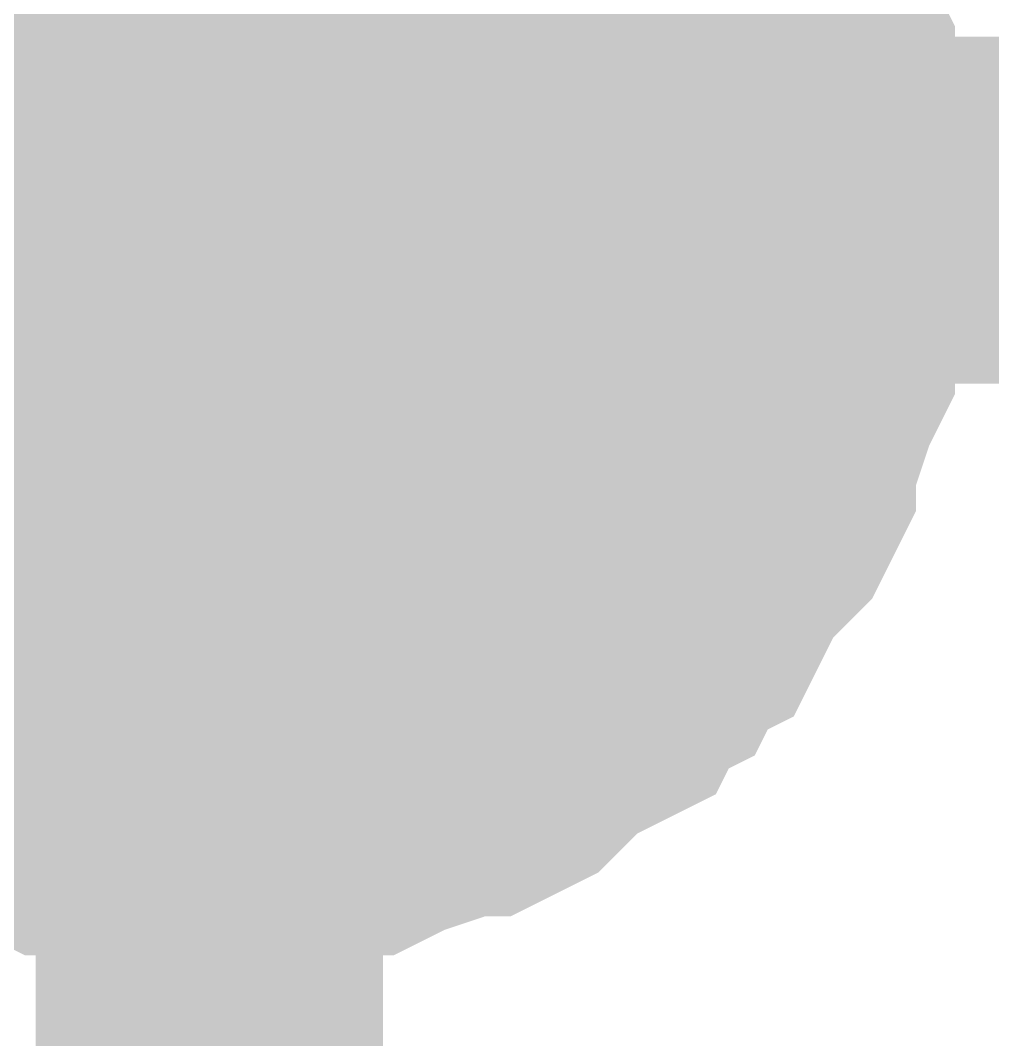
# Model space of a CAD drawing. Header units: inches. Extents: x 0 to 22.3, y 0 to 15.7.
# Drawn here: x 1.09381 to 1.12686, y 6.17179 to 6.20646 of the extents above; entities that cross this region are included whole.
import ezdxf

# ---------------------------------------------------------------- set-up
doc = ezdxf.new("R2010")
doc.units = ezdxf.units.IN
doc.header["$MEASUREMENT"] = 0
doc.layers.add('Sheet', color=255, linetype='Continuous')

msp = doc.modelspace()

# ---------------------------------------------------------------- linework, layer by layer
at = {"layer": 'Sheet'}
for points in [[(1.100236, 6.199997, 0.0118, 0.0118, 0), (1.100236, 6.29989, 0.0118, 0.0118, 0)], [(1.115707, 6.212815, 0.0118, 0.0118, 0), (1.116149, 6.211931, 0.0118, 0.0118, 0), (1.116591, 6.211047, 0.0118, 0.0118, 0), (1.117475, 6.210163, 0.0118, 0.0118, 0), (1.117917, 6.209721, 0.0118, 0.0118, 0), (1.118359, 6.208837, 0.0118, 0.0118, 0), (1.118359, 6.207953, 0.0118, 0.0118, 0), (1.118802, 6.207069, 0.0118, 0.0118, 0), (1.119244, 6.205743, 0.0118, 0.0118, 0), (1.119686, 6.204859, 0.0118, 0.0118, 0), (1.119686, 6.203975, 0.0118, 0.0118, 0), (1.119686, 6.203091, 0.0118, 0.0118, 0), (1.120128, 6.202207, 0.0118, 0.0118, 0), (1.120128, 6.200881, 0.0118, 0.0118, 0), (1.120128, 6.199997, 0.0118, 0.0118, 0)], [(1.115707, 6.212815, 0.0118, 0.0118, 0), (1.116149, 6.211931, 0.0118, 0.0118, 0), (1.116591, 6.211047, 0.0118, 0.0118, 0), (1.117475, 6.210163, 0.0118, 0.0118, 0), (1.117917, 6.209721, 0.0118, 0.0118, 0), (1.118359, 6.208837, 0.0118, 0.0118, 0), (1.118359, 6.207953, 0.0118, 0.0118, 0), (1.118802, 6.207069, 0.0118, 0.0118, 0), (1.119244, 6.205743, 0.0118, 0.0118, 0), (1.119686, 6.204859, 0.0118, 0.0118, 0), (1.119686, 6.203975, 0.0118, 0.0118, 0), (1.119686, 6.203091, 0.0118, 0.0118, 0), (1.120128, 6.202207, 0.0118, 0.0118, 0), (1.120128, 6.200881, 0.0118, 0.0118, 0), (1.120128, 6.199997, 0.0118, 0.0118, 0)], [(1.115707, 6.212815, 0.0118, 0.0118, 0), (1.116149, 6.211931, 0.0118, 0.0118, 0), (1.116591, 6.211047, 0.0118, 0.0118, 0), (1.117475, 6.210163, 0.0118, 0.0118, 0), (1.117917, 6.209721, 0.0118, 0.0118, 0), (1.118359, 6.208837, 0.0118, 0.0118, 0), (1.118359, 6.207953, 0.0118, 0.0118, 0), (1.118802, 6.207069, 0.0118, 0.0118, 0), (1.119244, 6.205743, 0.0118, 0.0118, 0), (1.119686, 6.204859, 0.0118, 0.0118, 0), (1.119686, 6.203975, 0.0118, 0.0118, 0), (1.119686, 6.203091, 0.0118, 0.0118, 0), (1.120128, 6.202207, 0.0118, 0.0118, 0), (1.120128, 6.200881, 0.0118, 0.0118, 0), (1.120128, 6.199997, 0.0118, 0.0118, 0)], [(1.115707, 6.212815, 0.0118, 0.0118, 0), (1.116149, 6.211931, 0.0118, 0.0118, 0), (1.116591, 6.211047, 0.0118, 0.0118, 0), (1.117475, 6.210163, 0.0118, 0.0118, 0), (1.117917, 6.209721, 0.0118, 0.0118, 0), (1.118359, 6.208837, 0.0118, 0.0118, 0), (1.118359, 6.207953, 0.0118, 0.0118, 0), (1.118802, 6.207069, 0.0118, 0.0118, 0), (1.119244, 6.205743, 0.0118, 0.0118, 0), (1.119686, 6.204859, 0.0118, 0.0118, 0), (1.119686, 6.203975, 0.0118, 0.0118, 0), (1.119686, 6.203091, 0.0118, 0.0118, 0), (1.120128, 6.202207, 0.0118, 0.0118, 0), (1.120128, 6.200881, 0.0118, 0.0118, 0), (1.120128, 6.199997, 0.0118, 0.0118, 0)], [(1.115707, 6.212815, 0.0118, 0.0118, 0), (1.116149, 6.211931, 0.0118, 0.0118, 0), (1.116591, 6.211047, 0.0118, 0.0118, 0), (1.117475, 6.210163, 0.0118, 0.0118, 0), (1.117917, 6.209721, 0.0118, 0.0118, 0), (1.118359, 6.208837, 0.0118, 0.0118, 0), (1.118359, 6.207953, 0.0118, 0.0118, 0), (1.118802, 6.207069, 0.0118, 0.0118, 0), (1.119244, 6.205743, 0.0118, 0.0118, 0), (1.119686, 6.204859, 0.0118, 0.0118, 0), (1.119686, 6.203975, 0.0118, 0.0118, 0), (1.119686, 6.203091, 0.0118, 0.0118, 0), (1.120128, 6.202207, 0.0118, 0.0118, 0), (1.120128, 6.200881, 0.0118, 0.0118, 0), (1.120128, 6.199997, 0.0118, 0.0118, 0)], [(1.115707, 6.212815, 0.0118, 0.0118, 0), (1.116149, 6.211931, 0.0118, 0.0118, 0), (1.116591, 6.211047, 0.0118, 0.0118, 0), (1.117475, 6.210163, 0.0118, 0.0118, 0), (1.117917, 6.209721, 0.0118, 0.0118, 0), (1.118359, 6.208837, 0.0118, 0.0118, 0), (1.118359, 6.207953, 0.0118, 0.0118, 0), (1.118802, 6.207069, 0.0118, 0.0118, 0), (1.119244, 6.205743, 0.0118, 0.0118, 0), (1.119686, 6.204859, 0.0118, 0.0118, 0), (1.119686, 6.203975, 0.0118, 0.0118, 0), (1.119686, 6.203091, 0.0118, 0.0118, 0), (1.120128, 6.202207, 0.0118, 0.0118, 0), (1.120128, 6.200881, 0.0118, 0.0118, 0), (1.120128, 6.199997, 0.0118, 0.0118, 0)], [(1.118359, 6.208837, 0.0039, 0.0039, 0), (1.118359, 6.207953, 0.0039, 0.0039, 0), (1.118802, 6.207069, 0.0039, 0.0039, 0), (1.119244, 6.205743, 0.0039, 0.0039, 0), (1.119686, 6.204859, 0.0039, 0.0039, 0), (1.119686, 6.203975, 0.0039, 0.0039, 0), (1.119686, 6.203091, 0.0039, 0.0039, 0), (1.120128, 6.202207, 0.0039, 0.0039, 0), (1.120128, 6.200881, 0.0039, 0.0039, 0), (1.120128, 6.199997, 0.0039, 0.0039, 0)], [(1.118359, 6.208837, 0.0039, 0.0039, 0), (1.118359, 6.207953, 0.0039, 0.0039, 0), (1.118802, 6.207069, 0.0039, 0.0039, 0), (1.119244, 6.205743, 0.0039, 0.0039, 0), (1.119686, 6.204859, 0.0039, 0.0039, 0), (1.119686, 6.203975, 0.0039, 0.0039, 0), (1.119686, 6.203091, 0.0039, 0.0039, 0), (1.120128, 6.202207, 0.0039, 0.0039, 0), (1.120128, 6.200881, 0.0039, 0.0039, 0), (1.120128, 6.199997, 0.0039, 0.0039, 0)], [(1.118359, 6.208837, 0.0039, 0.0039, 0), (1.118359, 6.207953, 0.0039, 0.0039, 0), (1.118802, 6.207069, 0.0039, 0.0039, 0), (1.119244, 6.205743, 0.0039, 0.0039, 0), (1.119686, 6.204859, 0.0039, 0.0039, 0), (1.119686, 6.203975, 0.0039, 0.0039, 0), (1.119686, 6.203091, 0.0039, 0.0039, 0), (1.120128, 6.202207, 0.0039, 0.0039, 0), (1.120128, 6.200881, 0.0039, 0.0039, 0), (1.120128, 6.199997, 0.0039, 0.0039, 0)], [(1.118359, 6.208837, 0.0039, 0.0039, 0), (1.118359, 6.207953, 0.0039, 0.0039, 0), (1.118802, 6.207069, 0.0039, 0.0039, 0), (1.119244, 6.205743, 0.0039, 0.0039, 0), (1.119686, 6.204859, 0.0039, 0.0039, 0), (1.119686, 6.203975, 0.0039, 0.0039, 0), (1.119686, 6.203091, 0.0039, 0.0039, 0), (1.120128, 6.202207, 0.0039, 0.0039, 0), (1.120128, 6.200881, 0.0039, 0.0039, 0), (1.120128, 6.199997, 0.0039, 0.0039, 0)], [(1.118359, 6.208837, 0.0039, 0.0039, 0), (1.118359, 6.207953, 0.0039, 0.0039, 0), (1.118802, 6.207069, 0.0039, 0.0039, 0), (1.119244, 6.205743, 0.0039, 0.0039, 0), (1.119686, 6.204859, 0.0039, 0.0039, 0), (1.119686, 6.203975, 0.0039, 0.0039, 0), (1.119686, 6.203091, 0.0039, 0.0039, 0), (1.120128, 6.202207, 0.0039, 0.0039, 0), (1.120128, 6.200881, 0.0039, 0.0039, 0), (1.120128, 6.199997, 0.0039, 0.0039, 0)], [(1.118359, 6.208837, 0.0039, 0.0039, 0), (1.118359, 6.207953, 0.0039, 0.0039, 0), (1.118802, 6.207069, 0.0039, 0.0039, 0), (1.119244, 6.205743, 0.0039, 0.0039, 0), (1.119686, 6.204859, 0.0039, 0.0039, 0), (1.119686, 6.203975, 0.0039, 0.0039, 0), (1.119686, 6.203091, 0.0039, 0.0039, 0), (1.120128, 6.202207, 0.0039, 0.0039, 0), (1.120128, 6.200881, 0.0039, 0.0039, 0), (1.120128, 6.199997, 0.0039, 0.0039, 0)], [(1.120128, 6.199997, 0.0118, 0.0118, 0), (1.120128, 6.199113, 0.0118, 0.0118, 0), (1.120128, 6.197787, 0.0118, 0.0118, 0), (1.119686, 6.196903, 0.0118, 0.0118, 0), (1.119686, 6.196019, 0.0118, 0.0118, 0), (1.119686, 6.195135, 0.0118, 0.0118, 0), (1.119244, 6.194251, 0.0118, 0.0118, 0), (1.118802, 6.192925, 0.0118, 0.0118, 0), (1.118359, 6.192041, 0.0118, 0.0118, 0), (1.118359, 6.191157, 0.0118, 0.0118, 0), (1.117917, 6.190273, 0.0118, 0.0118, 0), (1.117475, 6.189831, 0.0118, 0.0118, 0), (1.116591, 6.188947, 0.0118, 0.0118, 0), (1.116149, 6.188063, 0.0118, 0.0118, 0), (1.115707, 6.187179, 0.0118, 0.0118, 0), (1.114823, 6.186737, 0.0118, 0.0118, 0), (1.114381, 6.185853, 0.0118, 0.0118, 0), (1.113497, 6.185411, 0.0118, 0.0118, 0), (1.113055, 6.184527, 0.0118, 0.0118, 0), (1.112171, 6.184085, 0.0118, 0.0118, 0), (1.111287, 6.183643, 0.0118, 0.0118, 0), (1.110403, 6.182759, 0.0118, 0.0118, 0), (1.109961, 6.182317, 0.0118, 0.0118, 0), (1.109077, 6.181875, 0.0118, 0.0118, 0), (1.108193, 6.181875, 0.0118, 0.0118, 0), (1.107309, 6.181433, 0.0118, 0.0118, 0), (1.105982, 6.180991, 0.0118, 0.0118, 0), (1.105098, 6.180549, 0.0118, 0.0118, 0), (1.104214, 6.180549, 0.0118, 0.0118, 0), (1.10333, 6.180549, 0.0118, 0.0118, 0), (1.102446, 6.180107, 0.0118, 0.0118, 0), (1.10112, 6.180107, 0.0118, 0.0118, 0), (1.100236, 6.180107, 0.0118, 0.0118, 0)], [(1.100236, 6.199997, 0.0118, 0.0118, 0), (1.100236, 6.100104, 0.0118, 0.0118, 0)], [(1.120128, 6.199997, 0.0118, 0.0118, 0), (1.120128, 6.199113, 0.0118, 0.0118, 0), (1.120128, 6.197787, 0.0118, 0.0118, 0), (1.119686, 6.196903, 0.0118, 0.0118, 0), (1.119686, 6.196019, 0.0118, 0.0118, 0), (1.119686, 6.195135, 0.0118, 0.0118, 0), (1.119244, 6.194251, 0.0118, 0.0118, 0), (1.118802, 6.192925, 0.0118, 0.0118, 0), (1.118359, 6.192041, 0.0118, 0.0118, 0), (1.118359, 6.191157, 0.0118, 0.0118, 0), (1.117917, 6.190273, 0.0118, 0.0118, 0), (1.117475, 6.189831, 0.0118, 0.0118, 0), (1.116591, 6.188947, 0.0118, 0.0118, 0), (1.116149, 6.188063, 0.0118, 0.0118, 0), (1.115707, 6.187179, 0.0118, 0.0118, 0), (1.114823, 6.186737, 0.0118, 0.0118, 0), (1.114381, 6.185853, 0.0118, 0.0118, 0), (1.113497, 6.185411, 0.0118, 0.0118, 0), (1.113055, 6.184527, 0.0118, 0.0118, 0), (1.112171, 6.184085, 0.0118, 0.0118, 0), (1.111287, 6.183643, 0.0118, 0.0118, 0), (1.110403, 6.182759, 0.0118, 0.0118, 0), (1.109961, 6.182317, 0.0118, 0.0118, 0), (1.109077, 6.181875, 0.0118, 0.0118, 0), (1.108193, 6.181875, 0.0118, 0.0118, 0), (1.107309, 6.181433, 0.0118, 0.0118, 0), (1.105982, 6.180991, 0.0118, 0.0118, 0), (1.105098, 6.180549, 0.0118, 0.0118, 0), (1.104214, 6.180549, 0.0118, 0.0118, 0), (1.10333, 6.180549, 0.0118, 0.0118, 0), (1.102446, 6.180107, 0.0118, 0.0118, 0), (1.10112, 6.180107, 0.0118, 0.0118, 0), (1.100236, 6.180107, 0.0118, 0.0118, 0)], [(1.100236, 6.199997, 0.0118, 0.0118, 0), (1.700083, 6.199997, 0.0118, 0.0118, 0), (1.700083, 5.399969, 0.0118, 0.0118, 0), (2.000228, 5.399969, 0.0118, 0.0118, 0), (3.000121, 5.399969, 0.0118, 0.0118, 0), (3.000121, 5.499862, 0.0118, 0.0118, 0)], [(1.120128, 6.199997, 0.0118, 0.0118, 0), (1.120128, 6.199113, 0.0118, 0.0118, 0), (1.120128, 6.197787, 0.0118, 0.0118, 0), (1.119686, 6.196903, 0.0118, 0.0118, 0), (1.119686, 6.196019, 0.0118, 0.0118, 0), (1.119686, 6.195135, 0.0118, 0.0118, 0), (1.119244, 6.194251, 0.0118, 0.0118, 0), (1.118802, 6.192925, 0.0118, 0.0118, 0), (1.118359, 6.192041, 0.0118, 0.0118, 0), (1.118359, 6.191157, 0.0118, 0.0118, 0), (1.117917, 6.190273, 0.0118, 0.0118, 0), (1.117475, 6.189831, 0.0118, 0.0118, 0), (1.116591, 6.188947, 0.0118, 0.0118, 0), (1.116149, 6.188063, 0.0118, 0.0118, 0), (1.115707, 6.187179, 0.0118, 0.0118, 0), (1.114823, 6.186737, 0.0118, 0.0118, 0), (1.114381, 6.185853, 0.0118, 0.0118, 0), (1.113497, 6.185411, 0.0118, 0.0118, 0), (1.113055, 6.184527, 0.0118, 0.0118, 0), (1.112171, 6.184085, 0.0118, 0.0118, 0), (1.111287, 6.183643, 0.0118, 0.0118, 0), (1.110403, 6.182759, 0.0118, 0.0118, 0), (1.109961, 6.182317, 0.0118, 0.0118, 0), (1.109077, 6.181875, 0.0118, 0.0118, 0), (1.108193, 6.181875, 0.0118, 0.0118, 0), (1.107309, 6.181433, 0.0118, 0.0118, 0), (1.105982, 6.180991, 0.0118, 0.0118, 0), (1.105098, 6.180549, 0.0118, 0.0118, 0), (1.104214, 6.180549, 0.0118, 0.0118, 0), (1.10333, 6.180549, 0.0118, 0.0118, 0), (1.102446, 6.180107, 0.0118, 0.0118, 0), (1.10112, 6.180107, 0.0118, 0.0118, 0), (1.100236, 6.180107, 0.0118, 0.0118, 0)], [(1.120128, 6.199997, 0.0118, 0.0118, 0), (1.120128, 6.199113, 0.0118, 0.0118, 0), (1.120128, 6.197787, 0.0118, 0.0118, 0), (1.119686, 6.196903, 0.0118, 0.0118, 0), (1.119686, 6.196019, 0.0118, 0.0118, 0), (1.119686, 6.195135, 0.0118, 0.0118, 0), (1.119244, 6.194251, 0.0118, 0.0118, 0), (1.118802, 6.192925, 0.0118, 0.0118, 0), (1.118359, 6.192041, 0.0118, 0.0118, 0), (1.118359, 6.191157, 0.0118, 0.0118, 0), (1.117917, 6.190273, 0.0118, 0.0118, 0), (1.117475, 6.189831, 0.0118, 0.0118, 0), (1.116591, 6.188947, 0.0118, 0.0118, 0), (1.116149, 6.188063, 0.0118, 0.0118, 0), (1.115707, 6.187179, 0.0118, 0.0118, 0), (1.114823, 6.186737, 0.0118, 0.0118, 0), (1.114381, 6.185853, 0.0118, 0.0118, 0), (1.113497, 6.185411, 0.0118, 0.0118, 0), (1.113055, 6.184527, 0.0118, 0.0118, 0), (1.112171, 6.184085, 0.0118, 0.0118, 0), (1.111287, 6.183643, 0.0118, 0.0118, 0), (1.110403, 6.182759, 0.0118, 0.0118, 0), (1.109961, 6.182317, 0.0118, 0.0118, 0), (1.109077, 6.181875, 0.0118, 0.0118, 0), (1.108193, 6.181875, 0.0118, 0.0118, 0), (1.107309, 6.181433, 0.0118, 0.0118, 0), (1.105982, 6.180991, 0.0118, 0.0118, 0), (1.105098, 6.180549, 0.0118, 0.0118, 0), (1.104214, 6.180549, 0.0118, 0.0118, 0), (1.10333, 6.180549, 0.0118, 0.0118, 0), (1.102446, 6.180107, 0.0118, 0.0118, 0), (1.10112, 6.180107, 0.0118, 0.0118, 0), (1.100236, 6.180107, 0.0118, 0.0118, 0)], [(1.120128, 6.199997, 0.0118, 0.0118, 0), (1.120128, 6.199113, 0.0118, 0.0118, 0), (1.120128, 6.197787, 0.0118, 0.0118, 0), (1.119686, 6.196903, 0.0118, 0.0118, 0), (1.119686, 6.196019, 0.0118, 0.0118, 0), (1.119686, 6.195135, 0.0118, 0.0118, 0), (1.119244, 6.194251, 0.0118, 0.0118, 0), (1.118802, 6.192925, 0.0118, 0.0118, 0), (1.118359, 6.192041, 0.0118, 0.0118, 0), (1.118359, 6.191157, 0.0118, 0.0118, 0), (1.117917, 6.190273, 0.0118, 0.0118, 0), (1.117475, 6.189831, 0.0118, 0.0118, 0), (1.116591, 6.188947, 0.0118, 0.0118, 0), (1.116149, 6.188063, 0.0118, 0.0118, 0), (1.115707, 6.187179, 0.0118, 0.0118, 0), (1.114823, 6.186737, 0.0118, 0.0118, 0), (1.114381, 6.185853, 0.0118, 0.0118, 0), (1.113497, 6.185411, 0.0118, 0.0118, 0), (1.113055, 6.184527, 0.0118, 0.0118, 0), (1.112171, 6.184085, 0.0118, 0.0118, 0), (1.111287, 6.183643, 0.0118, 0.0118, 0), (1.110403, 6.182759, 0.0118, 0.0118, 0), (1.109961, 6.182317, 0.0118, 0.0118, 0), (1.109077, 6.181875, 0.0118, 0.0118, 0), (1.108193, 6.181875, 0.0118, 0.0118, 0), (1.107309, 6.181433, 0.0118, 0.0118, 0), (1.105982, 6.180991, 0.0118, 0.0118, 0), (1.105098, 6.180549, 0.0118, 0.0118, 0), (1.104214, 6.180549, 0.0118, 0.0118, 0), (1.10333, 6.180549, 0.0118, 0.0118, 0), (1.102446, 6.180107, 0.0118, 0.0118, 0), (1.10112, 6.180107, 0.0118, 0.0118, 0), (1.100236, 6.180107, 0.0118, 0.0118, 0)], [(1.120128, 6.199997, 0.0118, 0.0118, 0), (1.120128, 6.199113, 0.0118, 0.0118, 0), (1.120128, 6.197787, 0.0118, 0.0118, 0), (1.119686, 6.196903, 0.0118, 0.0118, 0), (1.119686, 6.196019, 0.0118, 0.0118, 0), (1.119686, 6.195135, 0.0118, 0.0118, 0), (1.119244, 6.194251, 0.0118, 0.0118, 0), (1.118802, 6.192925, 0.0118, 0.0118, 0), (1.118359, 6.192041, 0.0118, 0.0118, 0), (1.118359, 6.191157, 0.0118, 0.0118, 0), (1.117917, 6.190273, 0.0118, 0.0118, 0), (1.117475, 6.189831, 0.0118, 0.0118, 0), (1.116591, 6.188947, 0.0118, 0.0118, 0), (1.116149, 6.188063, 0.0118, 0.0118, 0), (1.115707, 6.187179, 0.0118, 0.0118, 0), (1.114823, 6.186737, 0.0118, 0.0118, 0), (1.114381, 6.185853, 0.0118, 0.0118, 0), (1.113497, 6.185411, 0.0118, 0.0118, 0), (1.113055, 6.184527, 0.0118, 0.0118, 0), (1.112171, 6.184085, 0.0118, 0.0118, 0), (1.111287, 6.183643, 0.0118, 0.0118, 0), (1.110403, 6.182759, 0.0118, 0.0118, 0), (1.109961, 6.182317, 0.0118, 0.0118, 0), (1.109077, 6.181875, 0.0118, 0.0118, 0), (1.108193, 6.181875, 0.0118, 0.0118, 0), (1.107309, 6.181433, 0.0118, 0.0118, 0), (1.105982, 6.180991, 0.0118, 0.0118, 0), (1.105098, 6.180549, 0.0118, 0.0118, 0), (1.104214, 6.180549, 0.0118, 0.0118, 0), (1.10333, 6.180549, 0.0118, 0.0118, 0), (1.102446, 6.180107, 0.0118, 0.0118, 0), (1.10112, 6.180107, 0.0118, 0.0118, 0), (1.100236, 6.180107, 0.0118, 0.0118, 0)], [(1.120128, 6.199997, 0.0118, 0.0118, 0), (1.120128, 6.199997, 0.0118, 0.0118, 0), (1.120128, 6.199997, 0.0118, 0.0118, 0), (1.120128, 6.199997, 0.0118, 0.0118, 0), (1.120128, 6.199997, 0.0118, 0.0118, 0), (1.120128, 6.199997, 0.0118, 0.0118, 0), (1.120128, 6.199997, 0.0118, 0.0118, 0), (1.120128, 6.199997, 0.0118, 0.0118, 0), (1.120128, 6.199997, 0.0118, 0.0118, 0), (1.120128, 6.199997, 0.0118, 0.0118, 0), (1.120128, 6.199997, 0.0118, 0.0118, 0), (1.120128, 6.199997, 0.0118, 0.0118, 0), (1.120128, 6.199997, 0.0118, 0.0118, 0), (1.120128, 6.199997, 0.0118, 0.0118, 0), (1.120128, 6.199997, 0.0118, 0.0118, 0), (1.120128, 6.199997, 0.0118, 0.0118, 0), (1.120128, 6.199997, 0.0118, 0.0118, 0), (1.120128, 6.199997, 0.0118, 0.0118, 0), (1.120128, 6.199997, 0.0118, 0.0118, 0), (1.120128, 6.199997, 0.0118, 0.0118, 0), (1.120128, 6.199997, 0.0118, 0.0118, 0), (1.120128, 6.199997, 0.0118, 0.0118, 0), (1.120128, 6.199997, 0.0118, 0.0118, 0), (1.120128, 6.199997, 0.0118, 0.0118, 0), (1.120128, 6.199997, 0.0118, 0.0118, 0), (1.120128, 6.199997, 0.0118, 0.0118, 0), (1.120128, 6.199997, 0.0118, 0.0118, 0), (1.120128, 6.199997, 0.0118, 0.0118, 0), (1.120128, 6.199997, 0.0118, 0.0118, 0), (1.120128, 6.199997, 0.0118, 0.0118, 0), (1.120128, 6.199997, 0.0118, 0.0118, 0), (1.120128, 6.199997, 0.0118, 0.0118, 0), (1.120128, 6.199997, 0.0118, 0.0118, 0)], [(1.120128, 6.199997, 0.0118, 0.0118, 0), (1.120128, 6.199997, 0.0118, 0.0118, 0)], [(1.120128, 6.199997, 0.0118, 0.0118, 0), (1.120128, 6.199997, 0.0118, 0.0118, 0), (1.120128, 6.199997, 0.0118, 0.0118, 0), (1.120128, 6.199997, 0.0118, 0.0118, 0), (1.120128, 6.199997, 0.0118, 0.0118, 0), (1.120128, 6.199997, 0.0118, 0.0118, 0), (1.120128, 6.199997, 0.0118, 0.0118, 0), (1.120128, 6.199997, 0.0118, 0.0118, 0), (1.120128, 6.199997, 0.0118, 0.0118, 0), (1.120128, 6.199997, 0.0118, 0.0118, 0), (1.120128, 6.199997, 0.0118, 0.0118, 0), (1.120128, 6.199997, 0.0118, 0.0118, 0), (1.120128, 6.199997, 0.0118, 0.0118, 0), (1.120128, 6.199997, 0.0118, 0.0118, 0), (1.120128, 6.199997, 0.0118, 0.0118, 0), (1.120128, 6.199997, 0.0118, 0.0118, 0), (1.120128, 6.199997, 0.0118, 0.0118, 0), (1.120128, 6.199997, 0.0118, 0.0118, 0), (1.120128, 6.199997, 0.0118, 0.0118, 0), (1.120128, 6.199997, 0.0118, 0.0118, 0), (1.120128, 6.199997, 0.0118, 0.0118, 0), (1.120128, 6.199997, 0.0118, 0.0118, 0), (1.120128, 6.199997, 0.0118, 0.0118, 0), (1.120128, 6.199997, 0.0118, 0.0118, 0), (1.120128, 6.199997, 0.0118, 0.0118, 0), (1.120128, 6.199997, 0.0118, 0.0118, 0), (1.120128, 6.199997, 0.0118, 0.0118, 0), (1.120128, 6.199997, 0.0118, 0.0118, 0), (1.120128, 6.199997, 0.0118, 0.0118, 0), (1.120128, 6.199997, 0.0118, 0.0118, 0), (1.120128, 6.199997, 0.0118, 0.0118, 0), (1.120128, 6.199997, 0.0118, 0.0118, 0), (1.120128, 6.199997, 0.0118, 0.0118, 0)], [(1.120128, 6.199997, 0.0118, 0.0118, 0), (1.120128, 6.199997, 0.0118, 0.0118, 0)], [(1.120128, 6.199997, 0.0118, 0.0118, 0), (1.120128, 6.199997, 0.0118, 0.0118, 0), (1.120128, 6.199997, 0.0118, 0.0118, 0), (1.120128, 6.199997, 0.0118, 0.0118, 0), (1.120128, 6.199997, 0.0118, 0.0118, 0), (1.120128, 6.199997, 0.0118, 0.0118, 0), (1.120128, 6.199997, 0.0118, 0.0118, 0), (1.120128, 6.199997, 0.0118, 0.0118, 0), (1.120128, 6.199997, 0.0118, 0.0118, 0), (1.120128, 6.199997, 0.0118, 0.0118, 0), (1.120128, 6.199997, 0.0118, 0.0118, 0), (1.120128, 6.199997, 0.0118, 0.0118, 0), (1.120128, 6.199997, 0.0118, 0.0118, 0), (1.120128, 6.199997, 0.0118, 0.0118, 0), (1.120128, 6.199997, 0.0118, 0.0118, 0), (1.120128, 6.199997, 0.0118, 0.0118, 0), (1.120128, 6.199997, 0.0118, 0.0118, 0), (1.120128, 6.199997, 0.0118, 0.0118, 0), (1.120128, 6.199997, 0.0118, 0.0118, 0), (1.120128, 6.199997, 0.0118, 0.0118, 0), (1.120128, 6.199997, 0.0118, 0.0118, 0), (1.120128, 6.199997, 0.0118, 0.0118, 0), (1.120128, 6.199997, 0.0118, 0.0118, 0), (1.120128, 6.199997, 0.0118, 0.0118, 0), (1.120128, 6.199997, 0.0118, 0.0118, 0), (1.120128, 6.199997, 0.0118, 0.0118, 0), (1.120128, 6.199997, 0.0118, 0.0118, 0), (1.120128, 6.199997, 0.0118, 0.0118, 0), (1.120128, 6.199997, 0.0118, 0.0118, 0), (1.120128, 6.199997, 0.0118, 0.0118, 0), (1.120128, 6.199997, 0.0118, 0.0118, 0), (1.120128, 6.199997, 0.0118, 0.0118, 0), (1.120128, 6.199997, 0.0118, 0.0118, 0)], [(1.120128, 6.199997, 0.0118, 0.0118, 0), (1.120128, 6.199997, 0.0118, 0.0118, 0)], [(1.120128, 6.199997, 0.0118, 0.0118, 0), (1.120128, 6.199997, 0.0118, 0.0118, 0), (1.120128, 6.199997, 0.0118, 0.0118, 0), (1.120128, 6.199997, 0.0118, 0.0118, 0), (1.120128, 6.199997, 0.0118, 0.0118, 0), (1.120128, 6.199997, 0.0118, 0.0118, 0), (1.120128, 6.199997, 0.0118, 0.0118, 0), (1.120128, 6.199997, 0.0118, 0.0118, 0), (1.120128, 6.199997, 0.0118, 0.0118, 0), (1.120128, 6.199997, 0.0118, 0.0118, 0), (1.120128, 6.199997, 0.0118, 0.0118, 0), (1.120128, 6.199997, 0.0118, 0.0118, 0), (1.120128, 6.199997, 0.0118, 0.0118, 0), (1.120128, 6.199997, 0.0118, 0.0118, 0), (1.120128, 6.199997, 0.0118, 0.0118, 0), (1.120128, 6.199997, 0.0118, 0.0118, 0), (1.120128, 6.199997, 0.0118, 0.0118, 0), (1.120128, 6.199997, 0.0118, 0.0118, 0), (1.120128, 6.199997, 0.0118, 0.0118, 0), (1.120128, 6.199997, 0.0118, 0.0118, 0), (1.120128, 6.199997, 0.0118, 0.0118, 0), (1.120128, 6.199997, 0.0118, 0.0118, 0), (1.120128, 6.199997, 0.0118, 0.0118, 0), (1.120128, 6.199997, 0.0118, 0.0118, 0), (1.120128, 6.199997, 0.0118, 0.0118, 0), (1.120128, 6.199997, 0.0118, 0.0118, 0), (1.120128, 6.199997, 0.0118, 0.0118, 0), (1.120128, 6.199997, 0.0118, 0.0118, 0), (1.120128, 6.199997, 0.0118, 0.0118, 0), (1.120128, 6.199997, 0.0118, 0.0118, 0), (1.120128, 6.199997, 0.0118, 0.0118, 0), (1.120128, 6.199997, 0.0118, 0.0118, 0), (1.120128, 6.199997, 0.0118, 0.0118, 0)], [(1.120128, 6.199997, 0.0118, 0.0118, 0), (1.120128, 6.199997, 0.0118, 0.0118, 0)], [(1.120128, 6.199997, 0.0118, 0.0118, 0), (1.120128, 6.199997, 0.0118, 0.0118, 0), (1.120128, 6.199997, 0.0118, 0.0118, 0), (1.120128, 6.199997, 0.0118, 0.0118, 0), (1.120128, 6.199997, 0.0118, 0.0118, 0), (1.120128, 6.199997, 0.0118, 0.0118, 0), (1.120128, 6.199997, 0.0118, 0.0118, 0), (1.120128, 6.199997, 0.0118, 0.0118, 0), (1.120128, 6.199997, 0.0118, 0.0118, 0), (1.120128, 6.199997, 0.0118, 0.0118, 0), (1.120128, 6.199997, 0.0118, 0.0118, 0), (1.120128, 6.199997, 0.0118, 0.0118, 0), (1.120128, 6.199997, 0.0118, 0.0118, 0), (1.120128, 6.199997, 0.0118, 0.0118, 0), (1.120128, 6.199997, 0.0118, 0.0118, 0), (1.120128, 6.199997, 0.0118, 0.0118, 0), (1.120128, 6.199997, 0.0118, 0.0118, 0), (1.120128, 6.199997, 0.0118, 0.0118, 0), (1.120128, 6.199997, 0.0118, 0.0118, 0), (1.120128, 6.199997, 0.0118, 0.0118, 0), (1.120128, 6.199997, 0.0118, 0.0118, 0), (1.120128, 6.199997, 0.0118, 0.0118, 0), (1.120128, 6.199997, 0.0118, 0.0118, 0), (1.120128, 6.199997, 0.0118, 0.0118, 0), (1.120128, 6.199997, 0.0118, 0.0118, 0), (1.120128, 6.199997, 0.0118, 0.0118, 0), (1.120128, 6.199997, 0.0118, 0.0118, 0), (1.120128, 6.199997, 0.0118, 0.0118, 0), (1.120128, 6.199997, 0.0118, 0.0118, 0), (1.120128, 6.199997, 0.0118, 0.0118, 0), (1.120128, 6.199997, 0.0118, 0.0118, 0), (1.120128, 6.199997, 0.0118, 0.0118, 0), (1.120128, 6.199997, 0.0118, 0.0118, 0)], [(1.120128, 6.199997, 0.0118, 0.0118, 0), (1.120128, 6.199997, 0.0118, 0.0118, 0)], [(1.120128, 6.199997, 0.0118, 0.0118, 0), (1.120128, 6.199997, 0.0118, 0.0118, 0), (1.120128, 6.199997, 0.0118, 0.0118, 0), (1.120128, 6.199997, 0.0118, 0.0118, 0), (1.120128, 6.199997, 0.0118, 0.0118, 0), (1.120128, 6.199997, 0.0118, 0.0118, 0), (1.120128, 6.199997, 0.0118, 0.0118, 0), (1.120128, 6.199997, 0.0118, 0.0118, 0), (1.120128, 6.199997, 0.0118, 0.0118, 0), (1.120128, 6.199997, 0.0118, 0.0118, 0), (1.120128, 6.199997, 0.0118, 0.0118, 0), (1.120128, 6.199997, 0.0118, 0.0118, 0), (1.120128, 6.199997, 0.0118, 0.0118, 0), (1.120128, 6.199997, 0.0118, 0.0118, 0), (1.120128, 6.199997, 0.0118, 0.0118, 0), (1.120128, 6.199997, 0.0118, 0.0118, 0), (1.120128, 6.199997, 0.0118, 0.0118, 0), (1.120128, 6.199997, 0.0118, 0.0118, 0), (1.120128, 6.199997, 0.0118, 0.0118, 0), (1.120128, 6.199997, 0.0118, 0.0118, 0), (1.120128, 6.199997, 0.0118, 0.0118, 0), (1.120128, 6.199997, 0.0118, 0.0118, 0), (1.120128, 6.199997, 0.0118, 0.0118, 0), (1.120128, 6.199997, 0.0118, 0.0118, 0), (1.120128, 6.199997, 0.0118, 0.0118, 0), (1.120128, 6.199997, 0.0118, 0.0118, 0), (1.120128, 6.199997, 0.0118, 0.0118, 0), (1.120128, 6.199997, 0.0118, 0.0118, 0), (1.120128, 6.199997, 0.0118, 0.0118, 0), (1.120128, 6.199997, 0.0118, 0.0118, 0), (1.120128, 6.199997, 0.0118, 0.0118, 0), (1.120128, 6.199997, 0.0118, 0.0118, 0), (1.120128, 6.199997, 0.0118, 0.0118, 0)], [(1.120128, 6.199997, 0.0118, 0.0118, 0), (1.120128, 6.199997, 0.0118, 0.0118, 0)], [(1.120128, 6.199997, 0.0039, 0.0039, 0), (1.120128, 6.199113, 0.0039, 0.0039, 0), (1.120128, 6.197787, 0.0039, 0.0039, 0), (1.119686, 6.196903, 0.0039, 0.0039, 0), (1.119686, 6.196019, 0.0039, 0.0039, 0), (1.119686, 6.195135, 0.0039, 0.0039, 0), (1.119244, 6.194251, 0.0039, 0.0039, 0), (1.118802, 6.192925, 0.0039, 0.0039, 0), (1.118359, 6.192041, 0.0039, 0.0039, 0), (1.118359, 6.191157, 0.0039, 0.0039, 0), (1.117917, 6.190273, 0.0039, 0.0039, 0), (1.117475, 6.189831, 0.0039, 0.0039, 0), (1.116591, 6.188947, 0.0039, 0.0039, 0), (1.116149, 6.188063, 0.0039, 0.0039, 0), (1.115707, 6.187179, 0.0039, 0.0039, 0), (1.114823, 6.186737, 0.0039, 0.0039, 0), (1.114381, 6.185853, 0.0039, 0.0039, 0), (1.113497, 6.185411, 0.0039, 0.0039, 0), (1.113055, 6.184527, 0.0039, 0.0039, 0), (1.112171, 6.184085, 0.0039, 0.0039, 0), (1.111287, 6.183643, 0.0039, 0.0039, 0), (1.110403, 6.182759, 0.0039, 0.0039, 0), (1.109961, 6.182317, 0.0039, 0.0039, 0), (1.109077, 6.181875, 0.0039, 0.0039, 0), (1.108193, 6.181875, 0.0039, 0.0039, 0), (1.107309, 6.181433, 0.0039, 0.0039, 0), (1.105982, 6.180991, 0.0039, 0.0039, 0), (1.105098, 6.180549, 0.0039, 0.0039, 0), (1.104214, 6.180549, 0.0039, 0.0039, 0), (1.10333, 6.180549, 0.0039, 0.0039, 0), (1.102446, 6.180107, 0.0039, 0.0039, 0), (1.10112, 6.180107, 0.0039, 0.0039, 0), (1.100236, 6.180107, 0.0039, 0.0039, 0)], [(1.120128, 6.199997, 0.0039, 0.0039, 0), (1.120128, 6.199113, 0.0039, 0.0039, 0), (1.120128, 6.197787, 0.0039, 0.0039, 0), (1.119686, 6.196903, 0.0039, 0.0039, 0), (1.119686, 6.196019, 0.0039, 0.0039, 0), (1.119686, 6.195135, 0.0039, 0.0039, 0), (1.119244, 6.194251, 0.0039, 0.0039, 0), (1.118802, 6.192925, 0.0039, 0.0039, 0), (1.118359, 6.192041, 0.0039, 0.0039, 0), (1.118359, 6.191157, 0.0039, 0.0039, 0), (1.117917, 6.190273, 0.0039, 0.0039, 0), (1.117475, 6.189831, 0.0039, 0.0039, 0), (1.116591, 6.188947, 0.0039, 0.0039, 0), (1.116149, 6.188063, 0.0039, 0.0039, 0), (1.115707, 6.187179, 0.0039, 0.0039, 0), (1.114823, 6.186737, 0.0039, 0.0039, 0), (1.114381, 6.185853, 0.0039, 0.0039, 0), (1.113497, 6.185411, 0.0039, 0.0039, 0), (1.113055, 6.184527, 0.0039, 0.0039, 0), (1.112171, 6.184085, 0.0039, 0.0039, 0), (1.111287, 6.183643, 0.0039, 0.0039, 0), (1.110403, 6.182759, 0.0039, 0.0039, 0), (1.109961, 6.182317, 0.0039, 0.0039, 0), (1.109077, 6.181875, 0.0039, 0.0039, 0), (1.108193, 6.181875, 0.0039, 0.0039, 0), (1.107309, 6.181433, 0.0039, 0.0039, 0), (1.105982, 6.180991, 0.0039, 0.0039, 0), (1.105098, 6.180549, 0.0039, 0.0039, 0), (1.104214, 6.180549, 0.0039, 0.0039, 0), (1.10333, 6.180549, 0.0039, 0.0039, 0), (1.102446, 6.180107, 0.0039, 0.0039, 0), (1.10112, 6.180107, 0.0039, 0.0039, 0), (1.100236, 6.180107, 0.0039, 0.0039, 0)], [(1.120128, 6.199997, 0.0039, 0.0039, 0), (1.120128, 6.199113, 0.0039, 0.0039, 0), (1.120128, 6.197787, 0.0039, 0.0039, 0), (1.119686, 6.196903, 0.0039, 0.0039, 0), (1.119686, 6.196019, 0.0039, 0.0039, 0), (1.119686, 6.195135, 0.0039, 0.0039, 0), (1.119244, 6.194251, 0.0039, 0.0039, 0), (1.118802, 6.192925, 0.0039, 0.0039, 0), (1.118359, 6.192041, 0.0039, 0.0039, 0), (1.118359, 6.191157, 0.0039, 0.0039, 0), (1.117917, 6.190273, 0.0039, 0.0039, 0), (1.117475, 6.189831, 0.0039, 0.0039, 0), (1.116591, 6.188947, 0.0039, 0.0039, 0), (1.116149, 6.188063, 0.0039, 0.0039, 0), (1.115707, 6.187179, 0.0039, 0.0039, 0), (1.114823, 6.186737, 0.0039, 0.0039, 0), (1.114381, 6.185853, 0.0039, 0.0039, 0), (1.113497, 6.185411, 0.0039, 0.0039, 0), (1.113055, 6.184527, 0.0039, 0.0039, 0), (1.112171, 6.184085, 0.0039, 0.0039, 0), (1.111287, 6.183643, 0.0039, 0.0039, 0), (1.110403, 6.182759, 0.0039, 0.0039, 0), (1.109961, 6.182317, 0.0039, 0.0039, 0), (1.109077, 6.181875, 0.0039, 0.0039, 0), (1.108193, 6.181875, 0.0039, 0.0039, 0), (1.107309, 6.181433, 0.0039, 0.0039, 0), (1.105982, 6.180991, 0.0039, 0.0039, 0), (1.105098, 6.180549, 0.0039, 0.0039, 0), (1.104214, 6.180549, 0.0039, 0.0039, 0), (1.10333, 6.180549, 0.0039, 0.0039, 0), (1.102446, 6.180107, 0.0039, 0.0039, 0), (1.10112, 6.180107, 0.0039, 0.0039, 0), (1.100236, 6.180107, 0.0039, 0.0039, 0)], [(1.120128, 6.199997, 0.0039, 0.0039, 0), (1.120128, 6.199113, 0.0039, 0.0039, 0), (1.120128, 6.197787, 0.0039, 0.0039, 0), (1.119686, 6.196903, 0.0039, 0.0039, 0), (1.119686, 6.196019, 0.0039, 0.0039, 0), (1.119686, 6.195135, 0.0039, 0.0039, 0), (1.119244, 6.194251, 0.0039, 0.0039, 0), (1.118802, 6.192925, 0.0039, 0.0039, 0), (1.118359, 6.192041, 0.0039, 0.0039, 0), (1.118359, 6.191157, 0.0039, 0.0039, 0), (1.117917, 6.190273, 0.0039, 0.0039, 0), (1.117475, 6.189831, 0.0039, 0.0039, 0), (1.116591, 6.188947, 0.0039, 0.0039, 0), (1.116149, 6.188063, 0.0039, 0.0039, 0), (1.115707, 6.187179, 0.0039, 0.0039, 0), (1.114823, 6.186737, 0.0039, 0.0039, 0), (1.114381, 6.185853, 0.0039, 0.0039, 0), (1.113497, 6.185411, 0.0039, 0.0039, 0), (1.113055, 6.184527, 0.0039, 0.0039, 0), (1.112171, 6.184085, 0.0039, 0.0039, 0), (1.111287, 6.183643, 0.0039, 0.0039, 0), (1.110403, 6.182759, 0.0039, 0.0039, 0), (1.109961, 6.182317, 0.0039, 0.0039, 0), (1.109077, 6.181875, 0.0039, 0.0039, 0), (1.108193, 6.181875, 0.0039, 0.0039, 0), (1.107309, 6.181433, 0.0039, 0.0039, 0), (1.105982, 6.180991, 0.0039, 0.0039, 0), (1.105098, 6.180549, 0.0039, 0.0039, 0), (1.104214, 6.180549, 0.0039, 0.0039, 0), (1.10333, 6.180549, 0.0039, 0.0039, 0), (1.102446, 6.180107, 0.0039, 0.0039, 0), (1.10112, 6.180107, 0.0039, 0.0039, 0), (1.100236, 6.180107, 0.0039, 0.0039, 0)], [(1.120128, 6.199997, 0.0039, 0.0039, 0), (1.120128, 6.199113, 0.0039, 0.0039, 0), (1.120128, 6.197787, 0.0039, 0.0039, 0), (1.119686, 6.196903, 0.0039, 0.0039, 0), (1.119686, 6.196019, 0.0039, 0.0039, 0), (1.119686, 6.195135, 0.0039, 0.0039, 0), (1.119244, 6.194251, 0.0039, 0.0039, 0), (1.118802, 6.192925, 0.0039, 0.0039, 0), (1.118359, 6.192041, 0.0039, 0.0039, 0), (1.118359, 6.191157, 0.0039, 0.0039, 0), (1.117917, 6.190273, 0.0039, 0.0039, 0), (1.117475, 6.189831, 0.0039, 0.0039, 0), (1.116591, 6.188947, 0.0039, 0.0039, 0), (1.116149, 6.188063, 0.0039, 0.0039, 0), (1.115707, 6.187179, 0.0039, 0.0039, 0), (1.114823, 6.186737, 0.0039, 0.0039, 0), (1.114381, 6.185853, 0.0039, 0.0039, 0), (1.113497, 6.185411, 0.0039, 0.0039, 0), (1.113055, 6.184527, 0.0039, 0.0039, 0), (1.112171, 6.184085, 0.0039, 0.0039, 0), (1.111287, 6.183643, 0.0039, 0.0039, 0), (1.110403, 6.182759, 0.0039, 0.0039, 0), (1.109961, 6.182317, 0.0039, 0.0039, 0), (1.109077, 6.181875, 0.0039, 0.0039, 0), (1.108193, 6.181875, 0.0039, 0.0039, 0), (1.107309, 6.181433, 0.0039, 0.0039, 0), (1.105982, 6.180991, 0.0039, 0.0039, 0), (1.105098, 6.180549, 0.0039, 0.0039, 0), (1.104214, 6.180549, 0.0039, 0.0039, 0), (1.10333, 6.180549, 0.0039, 0.0039, 0), (1.102446, 6.180107, 0.0039, 0.0039, 0), (1.10112, 6.180107, 0.0039, 0.0039, 0), (1.100236, 6.180107, 0.0039, 0.0039, 0)], [(1.120128, 6.199997, 0.0039, 0.0039, 0), (1.120128, 6.199113, 0.0039, 0.0039, 0), (1.120128, 6.197787, 0.0039, 0.0039, 0), (1.119686, 6.196903, 0.0039, 0.0039, 0), (1.119686, 6.196019, 0.0039, 0.0039, 0), (1.119686, 6.195135, 0.0039, 0.0039, 0), (1.119244, 6.194251, 0.0039, 0.0039, 0), (1.118802, 6.192925, 0.0039, 0.0039, 0), (1.118359, 6.192041, 0.0039, 0.0039, 0), (1.118359, 6.191157, 0.0039, 0.0039, 0), (1.117917, 6.190273, 0.0039, 0.0039, 0), (1.117475, 6.189831, 0.0039, 0.0039, 0), (1.116591, 6.188947, 0.0039, 0.0039, 0), (1.116149, 6.188063, 0.0039, 0.0039, 0), (1.115707, 6.187179, 0.0039, 0.0039, 0), (1.114823, 6.186737, 0.0039, 0.0039, 0), (1.114381, 6.185853, 0.0039, 0.0039, 0), (1.113497, 6.185411, 0.0039, 0.0039, 0), (1.113055, 6.184527, 0.0039, 0.0039, 0), (1.112171, 6.184085, 0.0039, 0.0039, 0), (1.111287, 6.183643, 0.0039, 0.0039, 0), (1.110403, 6.182759, 0.0039, 0.0039, 0), (1.109961, 6.182317, 0.0039, 0.0039, 0), (1.109077, 6.181875, 0.0039, 0.0039, 0), (1.108193, 6.181875, 0.0039, 0.0039, 0), (1.107309, 6.181433, 0.0039, 0.0039, 0), (1.105982, 6.180991, 0.0039, 0.0039, 0), (1.105098, 6.180549, 0.0039, 0.0039, 0), (1.104214, 6.180549, 0.0039, 0.0039, 0), (1.10333, 6.180549, 0.0039, 0.0039, 0), (1.102446, 6.180107, 0.0039, 0.0039, 0), (1.10112, 6.180107, 0.0039, 0.0039, 0), (1.100236, 6.180107, 0.0039, 0.0039, 0)], [(1.120128, 6.199997, 0.0039, 0.0039, 0), (1.120128, 6.199997, 0.0039, 0.0039, 0), (1.120128, 6.199997, 0.0039, 0.0039, 0), (1.120128, 6.199997, 0.0039, 0.0039, 0), (1.120128, 6.199997, 0.0039, 0.0039, 0), (1.120128, 6.199997, 0.0039, 0.0039, 0), (1.120128, 6.199997, 0.0039, 0.0039, 0), (1.120128, 6.199997, 0.0039, 0.0039, 0), (1.120128, 6.199997, 0.0039, 0.0039, 0), (1.120128, 6.199997, 0.0039, 0.0039, 0), (1.120128, 6.199997, 0.0039, 0.0039, 0), (1.120128, 6.199997, 0.0039, 0.0039, 0), (1.120128, 6.199997, 0.0039, 0.0039, 0), (1.120128, 6.199997, 0.0039, 0.0039, 0), (1.120128, 6.199997, 0.0039, 0.0039, 0), (1.120128, 6.199997, 0.0039, 0.0039, 0), (1.120128, 6.199997, 0.0039, 0.0039, 0), (1.120128, 6.199997, 0.0039, 0.0039, 0), (1.120128, 6.199997, 0.0039, 0.0039, 0), (1.120128, 6.199997, 0.0039, 0.0039, 0), (1.120128, 6.199997, 0.0039, 0.0039, 0), (1.120128, 6.199997, 0.0039, 0.0039, 0), (1.120128, 6.199997, 0.0039, 0.0039, 0), (1.120128, 6.199997, 0.0039, 0.0039, 0), (1.120128, 6.199997, 0.0039, 0.0039, 0), (1.120128, 6.199997, 0.0039, 0.0039, 0), (1.120128, 6.199997, 0.0039, 0.0039, 0), (1.120128, 6.199997, 0.0039, 0.0039, 0), (1.120128, 6.199997, 0.0039, 0.0039, 0), (1.120128, 6.199997, 0.0039, 0.0039, 0), (1.120128, 6.199997, 0.0039, 0.0039, 0), (1.120128, 6.199997, 0.0039, 0.0039, 0), (1.120128, 6.199997, 0.0039, 0.0039, 0)], [(1.120128, 6.199997, 0.0039, 0.0039, 0), (1.120128, 6.199997, 0.0039, 0.0039, 0)], [(1.120128, 6.199997, 0.0039, 0.0039, 0), (1.120128, 6.199997, 0.0039, 0.0039, 0), (1.120128, 6.199997, 0.0039, 0.0039, 0), (1.120128, 6.199997, 0.0039, 0.0039, 0), (1.120128, 6.199997, 0.0039, 0.0039, 0), (1.120128, 6.199997, 0.0039, 0.0039, 0), (1.120128, 6.199997, 0.0039, 0.0039, 0), (1.120128, 6.199997, 0.0039, 0.0039, 0), (1.120128, 6.199997, 0.0039, 0.0039, 0), (1.120128, 6.199997, 0.0039, 0.0039, 0), (1.120128, 6.199997, 0.0039, 0.0039, 0), (1.120128, 6.199997, 0.0039, 0.0039, 0), (1.120128, 6.199997, 0.0039, 0.0039, 0), (1.120128, 6.199997, 0.0039, 0.0039, 0), (1.120128, 6.199997, 0.0039, 0.0039, 0), (1.120128, 6.199997, 0.0039, 0.0039, 0), (1.120128, 6.199997, 0.0039, 0.0039, 0), (1.120128, 6.199997, 0.0039, 0.0039, 0), (1.120128, 6.199997, 0.0039, 0.0039, 0), (1.120128, 6.199997, 0.0039, 0.0039, 0), (1.120128, 6.199997, 0.0039, 0.0039, 0), (1.120128, 6.199997, 0.0039, 0.0039, 0), (1.120128, 6.199997, 0.0039, 0.0039, 0), (1.120128, 6.199997, 0.0039, 0.0039, 0), (1.120128, 6.199997, 0.0039, 0.0039, 0), (1.120128, 6.199997, 0.0039, 0.0039, 0), (1.120128, 6.199997, 0.0039, 0.0039, 0), (1.120128, 6.199997, 0.0039, 0.0039, 0), (1.120128, 6.199997, 0.0039, 0.0039, 0), (1.120128, 6.199997, 0.0039, 0.0039, 0), (1.120128, 6.199997, 0.0039, 0.0039, 0), (1.120128, 6.199997, 0.0039, 0.0039, 0), (1.120128, 6.199997, 0.0039, 0.0039, 0)], [(1.120128, 6.199997, 0.0039, 0.0039, 0), (1.120128, 6.199997, 0.0039, 0.0039, 0)], [(1.120128, 6.199997, 0.0039, 0.0039, 0), (1.120128, 6.199997, 0.0039, 0.0039, 0), (1.120128, 6.199997, 0.0039, 0.0039, 0), (1.120128, 6.199997, 0.0039, 0.0039, 0), (1.120128, 6.199997, 0.0039, 0.0039, 0), (1.120128, 6.199997, 0.0039, 0.0039, 0), (1.120128, 6.199997, 0.0039, 0.0039, 0), (1.120128, 6.199997, 0.0039, 0.0039, 0), (1.120128, 6.199997, 0.0039, 0.0039, 0), (1.120128, 6.199997, 0.0039, 0.0039, 0), (1.120128, 6.199997, 0.0039, 0.0039, 0), (1.120128, 6.199997, 0.0039, 0.0039, 0), (1.120128, 6.199997, 0.0039, 0.0039, 0), (1.120128, 6.199997, 0.0039, 0.0039, 0), (1.120128, 6.199997, 0.0039, 0.0039, 0), (1.120128, 6.199997, 0.0039, 0.0039, 0), (1.120128, 6.199997, 0.0039, 0.0039, 0), (1.120128, 6.199997, 0.0039, 0.0039, 0), (1.120128, 6.199997, 0.0039, 0.0039, 0), (1.120128, 6.199997, 0.0039, 0.0039, 0), (1.120128, 6.199997, 0.0039, 0.0039, 0), (1.120128, 6.199997, 0.0039, 0.0039, 0), (1.120128, 6.199997, 0.0039, 0.0039, 0), (1.120128, 6.199997, 0.0039, 0.0039, 0), (1.120128, 6.199997, 0.0039, 0.0039, 0), (1.120128, 6.199997, 0.0039, 0.0039, 0), (1.120128, 6.199997, 0.0039, 0.0039, 0), (1.120128, 6.199997, 0.0039, 0.0039, 0), (1.120128, 6.199997, 0.0039, 0.0039, 0), (1.120128, 6.199997, 0.0039, 0.0039, 0), (1.120128, 6.199997, 0.0039, 0.0039, 0), (1.120128, 6.199997, 0.0039, 0.0039, 0), (1.120128, 6.199997, 0.0039, 0.0039, 0)], [(1.120128, 6.199997, 0.0039, 0.0039, 0), (1.120128, 6.199997, 0.0039, 0.0039, 0)], [(1.120128, 6.199997, 0.0039, 0.0039, 0), (1.120128, 6.199997, 0.0039, 0.0039, 0), (1.120128, 6.199997, 0.0039, 0.0039, 0), (1.120128, 6.199997, 0.0039, 0.0039, 0), (1.120128, 6.199997, 0.0039, 0.0039, 0), (1.120128, 6.199997, 0.0039, 0.0039, 0), (1.120128, 6.199997, 0.0039, 0.0039, 0), (1.120128, 6.199997, 0.0039, 0.0039, 0), (1.120128, 6.199997, 0.0039, 0.0039, 0), (1.120128, 6.199997, 0.0039, 0.0039, 0), (1.120128, 6.199997, 0.0039, 0.0039, 0), (1.120128, 6.199997, 0.0039, 0.0039, 0), (1.120128, 6.199997, 0.0039, 0.0039, 0), (1.120128, 6.199997, 0.0039, 0.0039, 0), (1.120128, 6.199997, 0.0039, 0.0039, 0), (1.120128, 6.199997, 0.0039, 0.0039, 0), (1.120128, 6.199997, 0.0039, 0.0039, 0), (1.120128, 6.199997, 0.0039, 0.0039, 0), (1.120128, 6.199997, 0.0039, 0.0039, 0), (1.120128, 6.199997, 0.0039, 0.0039, 0), (1.120128, 6.199997, 0.0039, 0.0039, 0), (1.120128, 6.199997, 0.0039, 0.0039, 0), (1.120128, 6.199997, 0.0039, 0.0039, 0), (1.120128, 6.199997, 0.0039, 0.0039, 0), (1.120128, 6.199997, 0.0039, 0.0039, 0), (1.120128, 6.199997, 0.0039, 0.0039, 0), (1.120128, 6.199997, 0.0039, 0.0039, 0), (1.120128, 6.199997, 0.0039, 0.0039, 0), (1.120128, 6.199997, 0.0039, 0.0039, 0), (1.120128, 6.199997, 0.0039, 0.0039, 0), (1.120128, 6.199997, 0.0039, 0.0039, 0), (1.120128, 6.199997, 0.0039, 0.0039, 0), (1.120128, 6.199997, 0.0039, 0.0039, 0)], [(1.120128, 6.199997, 0.0039, 0.0039, 0), (1.120128, 6.199997, 0.0039, 0.0039, 0)], [(1.120128, 6.199997, 0.0039, 0.0039, 0), (1.120128, 6.199997, 0.0039, 0.0039, 0), (1.120128, 6.199997, 0.0039, 0.0039, 0), (1.120128, 6.199997, 0.0039, 0.0039, 0), (1.120128, 6.199997, 0.0039, 0.0039, 0), (1.120128, 6.199997, 0.0039, 0.0039, 0), (1.120128, 6.199997, 0.0039, 0.0039, 0), (1.120128, 6.199997, 0.0039, 0.0039, 0), (1.120128, 6.199997, 0.0039, 0.0039, 0), (1.120128, 6.199997, 0.0039, 0.0039, 0), (1.120128, 6.199997, 0.0039, 0.0039, 0), (1.120128, 6.199997, 0.0039, 0.0039, 0), (1.120128, 6.199997, 0.0039, 0.0039, 0), (1.120128, 6.199997, 0.0039, 0.0039, 0), (1.120128, 6.199997, 0.0039, 0.0039, 0), (1.120128, 6.199997, 0.0039, 0.0039, 0), (1.120128, 6.199997, 0.0039, 0.0039, 0), (1.120128, 6.199997, 0.0039, 0.0039, 0), (1.120128, 6.199997, 0.0039, 0.0039, 0), (1.120128, 6.199997, 0.0039, 0.0039, 0), (1.120128, 6.199997, 0.0039, 0.0039, 0), (1.120128, 6.199997, 0.0039, 0.0039, 0), (1.120128, 6.199997, 0.0039, 0.0039, 0), (1.120128, 6.199997, 0.0039, 0.0039, 0), (1.120128, 6.199997, 0.0039, 0.0039, 0), (1.120128, 6.199997, 0.0039, 0.0039, 0), (1.120128, 6.199997, 0.0039, 0.0039, 0), (1.120128, 6.199997, 0.0039, 0.0039, 0), (1.120128, 6.199997, 0.0039, 0.0039, 0), (1.120128, 6.199997, 0.0039, 0.0039, 0), (1.120128, 6.199997, 0.0039, 0.0039, 0), (1.120128, 6.199997, 0.0039, 0.0039, 0), (1.120128, 6.199997, 0.0039, 0.0039, 0)], [(1.120128, 6.199997, 0.0039, 0.0039, 0), (1.120128, 6.199997, 0.0039, 0.0039, 0)], [(1.120128, 6.199997, 0.0039, 0.0039, 0), (1.120128, 6.199997, 0.0039, 0.0039, 0), (1.120128, 6.199997, 0.0039, 0.0039, 0), (1.120128, 6.199997, 0.0039, 0.0039, 0), (1.120128, 6.199997, 0.0039, 0.0039, 0), (1.120128, 6.199997, 0.0039, 0.0039, 0), (1.120128, 6.199997, 0.0039, 0.0039, 0), (1.120128, 6.199997, 0.0039, 0.0039, 0), (1.120128, 6.199997, 0.0039, 0.0039, 0), (1.120128, 6.199997, 0.0039, 0.0039, 0), (1.120128, 6.199997, 0.0039, 0.0039, 0), (1.120128, 6.199997, 0.0039, 0.0039, 0), (1.120128, 6.199997, 0.0039, 0.0039, 0), (1.120128, 6.199997, 0.0039, 0.0039, 0), (1.120128, 6.199997, 0.0039, 0.0039, 0), (1.120128, 6.199997, 0.0039, 0.0039, 0), (1.120128, 6.199997, 0.0039, 0.0039, 0), (1.120128, 6.199997, 0.0039, 0.0039, 0), (1.120128, 6.199997, 0.0039, 0.0039, 0), (1.120128, 6.199997, 0.0039, 0.0039, 0), (1.120128, 6.199997, 0.0039, 0.0039, 0), (1.120128, 6.199997, 0.0039, 0.0039, 0), (1.120128, 6.199997, 0.0039, 0.0039, 0), (1.120128, 6.199997, 0.0039, 0.0039, 0), (1.120128, 6.199997, 0.0039, 0.0039, 0), (1.120128, 6.199997, 0.0039, 0.0039, 0), (1.120128, 6.199997, 0.0039, 0.0039, 0), (1.120128, 6.199997, 0.0039, 0.0039, 0), (1.120128, 6.199997, 0.0039, 0.0039, 0), (1.120128, 6.199997, 0.0039, 0.0039, 0), (1.120128, 6.199997, 0.0039, 0.0039, 0), (1.120128, 6.199997, 0.0039, 0.0039, 0), (1.120128, 6.199997, 0.0039, 0.0039, 0)], [(1.120128, 6.199997, 0.0039, 0.0039, 0), (1.120128, 6.199997, 0.0039, 0.0039, 0)], [(1.100236, 6.180107, 0.0118, 0.0118, 0), (1.099352, 6.180107, 0.0118, 0.0118, 0), (1.098026, 6.180107, 0.0118, 0.0118, 0), (1.097142, 6.180549, 0.0118, 0.0118, 0), (1.096258, 6.180549, 0.0118, 0.0118, 0), (1.095373, 6.180549, 0.0118, 0.0118, 0), (1.094489, 6.180991, 0.0118, 0.0118, 0), (1.093163, 6.181433, 0.0118, 0.0118, 0), (1.092279, 6.181875, 0.0118, 0.0118, 0), (1.091395, 6.181875, 0.0118, 0.0118, 0), (1.090511, 6.182317, 0.0118, 0.0118, 0), (1.090069, 6.182759, 0.0118, 0.0118, 0), (1.089185, 6.183643, 0.0118, 0.0118, 0), (1.088301, 6.184085, 0.0118, 0.0118, 0), (1.087417, 6.184527, 0.0118, 0.0118, 0)], [(1.100236, 6.180107, 0.0118, 0.0118, 0), (1.099352, 6.180107, 0.0118, 0.0118, 0), (1.098026, 6.180107, 0.0118, 0.0118, 0), (1.097142, 6.180549, 0.0118, 0.0118, 0), (1.096258, 6.180549, 0.0118, 0.0118, 0), (1.095373, 6.180549, 0.0118, 0.0118, 0), (1.094489, 6.180991, 0.0118, 0.0118, 0), (1.093163, 6.181433, 0.0118, 0.0118, 0), (1.092279, 6.181875, 0.0118, 0.0118, 0), (1.091395, 6.181875, 0.0118, 0.0118, 0), (1.090511, 6.182317, 0.0118, 0.0118, 0), (1.090069, 6.182759, 0.0118, 0.0118, 0), (1.089185, 6.183643, 0.0118, 0.0118, 0), (1.088301, 6.184085, 0.0118, 0.0118, 0), (1.087417, 6.184527, 0.0118, 0.0118, 0)], [(1.100236, 6.180107, 0.0118, 0.0118, 0), (1.099352, 6.180107, 0.0118, 0.0118, 0), (1.098026, 6.180107, 0.0118, 0.0118, 0), (1.097142, 6.180549, 0.0118, 0.0118, 0), (1.096258, 6.180549, 0.0118, 0.0118, 0), (1.095373, 6.180549, 0.0118, 0.0118, 0), (1.094489, 6.180991, 0.0118, 0.0118, 0), (1.093163, 6.181433, 0.0118, 0.0118, 0), (1.092279, 6.181875, 0.0118, 0.0118, 0), (1.091395, 6.181875, 0.0118, 0.0118, 0), (1.090511, 6.182317, 0.0118, 0.0118, 0), (1.090069, 6.182759, 0.0118, 0.0118, 0), (1.089185, 6.183643, 0.0118, 0.0118, 0), (1.088301, 6.184085, 0.0118, 0.0118, 0), (1.087417, 6.184527, 0.0118, 0.0118, 0)], [(1.100236, 6.180107, 0.0118, 0.0118, 0), (1.099352, 6.180107, 0.0118, 0.0118, 0), (1.098026, 6.180107, 0.0118, 0.0118, 0), (1.097142, 6.180549, 0.0118, 0.0118, 0), (1.096258, 6.180549, 0.0118, 0.0118, 0), (1.095373, 6.180549, 0.0118, 0.0118, 0), (1.094489, 6.180991, 0.0118, 0.0118, 0), (1.093163, 6.181433, 0.0118, 0.0118, 0), (1.092279, 6.181875, 0.0118, 0.0118, 0), (1.091395, 6.181875, 0.0118, 0.0118, 0), (1.090511, 6.182317, 0.0118, 0.0118, 0), (1.090069, 6.182759, 0.0118, 0.0118, 0), (1.089185, 6.183643, 0.0118, 0.0118, 0), (1.088301, 6.184085, 0.0118, 0.0118, 0), (1.087417, 6.184527, 0.0118, 0.0118, 0)], [(1.100236, 6.180107, 0.0118, 0.0118, 0), (1.099352, 6.180107, 0.0118, 0.0118, 0), (1.098026, 6.180107, 0.0118, 0.0118, 0), (1.097142, 6.180549, 0.0118, 0.0118, 0), (1.096258, 6.180549, 0.0118, 0.0118, 0), (1.095373, 6.180549, 0.0118, 0.0118, 0), (1.094489, 6.180991, 0.0118, 0.0118, 0), (1.093163, 6.181433, 0.0118, 0.0118, 0), (1.092279, 6.181875, 0.0118, 0.0118, 0), (1.091395, 6.181875, 0.0118, 0.0118, 0), (1.090511, 6.182317, 0.0118, 0.0118, 0), (1.090069, 6.182759, 0.0118, 0.0118, 0), (1.089185, 6.183643, 0.0118, 0.0118, 0), (1.088301, 6.184085, 0.0118, 0.0118, 0), (1.087417, 6.184527, 0.0118, 0.0118, 0)], [(1.100236, 6.180107, 0.0118, 0.0118, 0), (1.099352, 6.180107, 0.0118, 0.0118, 0), (1.098026, 6.180107, 0.0118, 0.0118, 0), (1.097142, 6.180549, 0.0118, 0.0118, 0), (1.096258, 6.180549, 0.0118, 0.0118, 0), (1.095373, 6.180549, 0.0118, 0.0118, 0), (1.094489, 6.180991, 0.0118, 0.0118, 0), (1.093163, 6.181433, 0.0118, 0.0118, 0), (1.092279, 6.181875, 0.0118, 0.0118, 0), (1.091395, 6.181875, 0.0118, 0.0118, 0), (1.090511, 6.182317, 0.0118, 0.0118, 0), (1.090069, 6.182759, 0.0118, 0.0118, 0), (1.089185, 6.183643, 0.0118, 0.0118, 0), (1.088301, 6.184085, 0.0118, 0.0118, 0), (1.087417, 6.184527, 0.0118, 0.0118, 0)], [(1.100236, 6.180107, 0.0039, 0.0039, 0), (1.099352, 6.180107, 0.0039, 0.0039, 0), (1.098026, 6.180107, 0.0039, 0.0039, 0), (1.097142, 6.180549, 0.0039, 0.0039, 0), (1.096258, 6.180549, 0.0039, 0.0039, 0), (1.095373, 6.180549, 0.0039, 0.0039, 0), (1.094489, 6.180991, 0.0039, 0.0039, 0), (1.093163, 6.181433, 0.0039, 0.0039, 0), (1.092279, 6.181875, 0.0039, 0.0039, 0), (1.091395, 6.181875, 0.0039, 0.0039, 0)], [(1.100236, 6.180107, 0.0039, 0.0039, 0), (1.099352, 6.180107, 0.0039, 0.0039, 0), (1.098026, 6.180107, 0.0039, 0.0039, 0), (1.097142, 6.180549, 0.0039, 0.0039, 0), (1.096258, 6.180549, 0.0039, 0.0039, 0), (1.095373, 6.180549, 0.0039, 0.0039, 0), (1.094489, 6.180991, 0.0039, 0.0039, 0), (1.093163, 6.181433, 0.0039, 0.0039, 0), (1.092279, 6.181875, 0.0039, 0.0039, 0), (1.091395, 6.181875, 0.0039, 0.0039, 0)], [(1.100236, 6.180107, 0.0039, 0.0039, 0), (1.099352, 6.180107, 0.0039, 0.0039, 0), (1.098026, 6.180107, 0.0039, 0.0039, 0), (1.097142, 6.180549, 0.0039, 0.0039, 0), (1.096258, 6.180549, 0.0039, 0.0039, 0), (1.095373, 6.180549, 0.0039, 0.0039, 0), (1.094489, 6.180991, 0.0039, 0.0039, 0), (1.093163, 6.181433, 0.0039, 0.0039, 0), (1.092279, 6.181875, 0.0039, 0.0039, 0), (1.091395, 6.181875, 0.0039, 0.0039, 0)], [(1.100236, 6.180107, 0.0039, 0.0039, 0), (1.099352, 6.180107, 0.0039, 0.0039, 0), (1.098026, 6.180107, 0.0039, 0.0039, 0), (1.097142, 6.180549, 0.0039, 0.0039, 0), (1.096258, 6.180549, 0.0039, 0.0039, 0), (1.095373, 6.180549, 0.0039, 0.0039, 0), (1.094489, 6.180991, 0.0039, 0.0039, 0), (1.093163, 6.181433, 0.0039, 0.0039, 0), (1.092279, 6.181875, 0.0039, 0.0039, 0), (1.091395, 6.181875, 0.0039, 0.0039, 0)], [(1.100236, 6.180107, 0.0039, 0.0039, 0), (1.099352, 6.180107, 0.0039, 0.0039, 0), (1.098026, 6.180107, 0.0039, 0.0039, 0), (1.097142, 6.180549, 0.0039, 0.0039, 0), (1.096258, 6.180549, 0.0039, 0.0039, 0), (1.095373, 6.180549, 0.0039, 0.0039, 0), (1.094489, 6.180991, 0.0039, 0.0039, 0), (1.093163, 6.181433, 0.0039, 0.0039, 0), (1.092279, 6.181875, 0.0039, 0.0039, 0), (1.091395, 6.181875, 0.0039, 0.0039, 0)], [(1.100236, 6.180107, 0.0039, 0.0039, 0), (1.099352, 6.180107, 0.0039, 0.0039, 0), (1.098026, 6.180107, 0.0039, 0.0039, 0), (1.097142, 6.180549, 0.0039, 0.0039, 0), (1.096258, 6.180549, 0.0039, 0.0039, 0), (1.095373, 6.180549, 0.0039, 0.0039, 0), (1.094489, 6.180991, 0.0039, 0.0039, 0), (1.093163, 6.181433, 0.0039, 0.0039, 0), (1.092279, 6.181875, 0.0039, 0.0039, 0), (1.091395, 6.181875, 0.0039, 0.0039, 0)]]:
    msp.add_lwpolyline(points, format="xyseb", dxfattribs=at)
msp.add_lwpolyline([(1.09, 6.2, 0.02, 0.02, 1), (1.11, 6.2, 0.02, 0.02, 1)], format="xyseb", close=True, dxfattribs=at)

doc.saveas('drawing.dxf')
